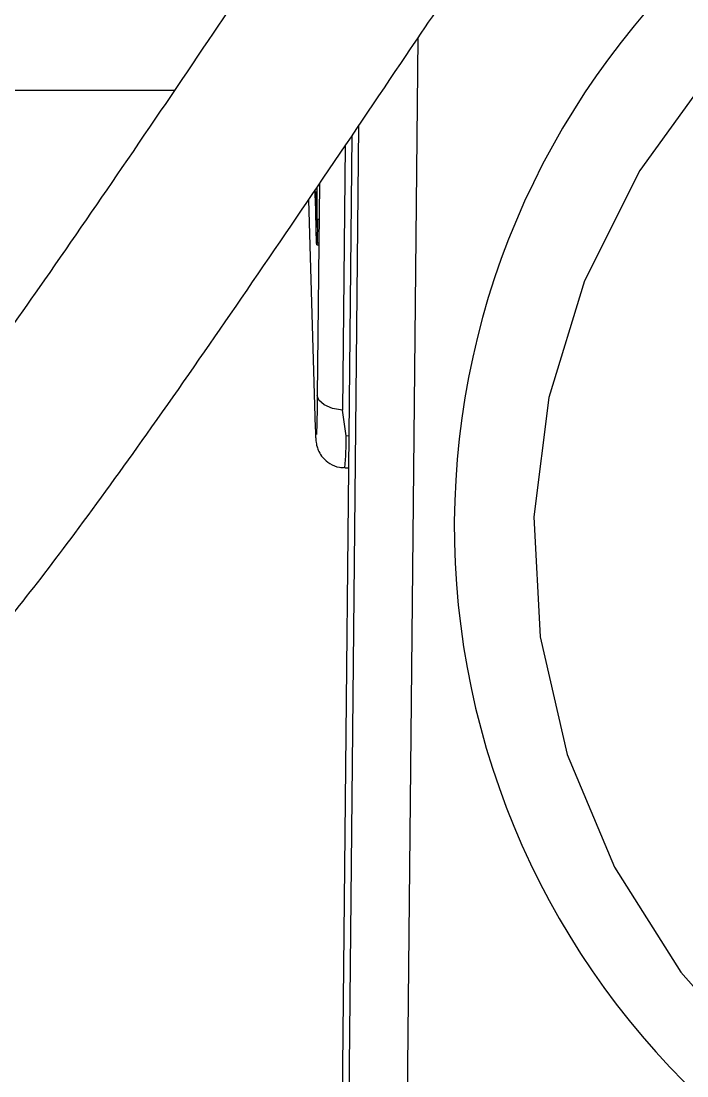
# Model space of a CAD drawing. Extents: x 75 to 2075, y 25 to 1460.
# Drawn here: x 581.92 to 598.47, y 664.86 to 691.07 of the extents above; entities that cross this region are included whole.
import ezdxf

# ---------------------------------------------------------------- set-up
doc = ezdxf.new("R2010")
doc.units = 0
doc.header["$LTSCALE"] = 5
doc.linetypes.add('SLD-KATı', pattern=[0])
doc.layers.get('0').update_dxf_attribs({"linetype": 'CONTINUOUS'})

msp = doc.modelspace()

# ---------------------------------------------------------------- linework, layer by layer
at = {"color": 8, "linetype": 'SLD-KATı'}
for p, q in [((591.783, 690.648), (591.501, 662.231)), ((590.305, 688.46), (590.034, 661.196)), ((589.977, 687.975), (589.912, 681.405)), ((589.328, 686.145), (589.289, 686.145)), ((589.322, 685.558), (589.277, 685.558)), ((590, 680.766), (590.069, 680.774))]:
    msp.add_line(p, q, dxfattribs=at)
at = {"color": 7, "linetype": 'SLD-KATı'}
for p, q in [((585.731, 689.349), (553.649, 689.349)), ((590.142, 688.22), (589.896, 663.338)), ((589.336, 687.027), (589.284, 681.766)), ((589.24, 686.483), (589.229, 686.868)), ((589.244, 686.842), (589.24, 686.483)), ((589.249, 686.336), (589.253, 686.775)), ((589.253, 686.775), (589.254, 686.757)), ((589.254, 686.757), (589.258, 686.399)), ((589.065, 686.628), (589.234, 680.954)), ((589.25, 686.483), (589.24, 686.483)), ((589.258, 686.399), (589.265, 686.047)), ((589.271, 685.516), (589.321, 685.516)), ((590, 680.766), (589.912, 681.405)), ((589.967, 679.974), (590.061, 679.974))]:
    msp.add_line(p, q, dxfattribs=at)
at = {"color": 8, "linetype": 'SLD-KATı', "flags": 128}
for points in [[(606.96, 695.715), (604.025, 694.126), (601.398, 692.173), (599.139, 689.901), (597.299, 687.363), (595.921, 684.616), (595.037, 681.723), (594.667, 678.752), (594.819, 675.77), (595.491, 672.847), (596.666, 670.049), (598.318, 667.44), (600.408, 665.082), (600.578, 664.919)], [(589.912, 681.405), (589.658, 681.448), (589.451, 681.534), (589.321, 681.651), (589.284, 681.766)]]:
    msp.add_lwpolyline(points, dxfattribs=at)
at = {"color": 8, "linetype": 'SLD-KATı'}
for centre, radius, start, end in [((612.222, 678.519), 19.533, 137.4101, 234.1096), ((583.03, 680.667), 6.971, 354.2874, 0.8062)]:
    msp.add_arc(centre, radius, start, end, dxfattribs=at)
at = {"color": 7, "linetype": 'SLD-KATı'}
for points, knots in [([(619.974, 710.383), (619.958, 711.669), (619.927, 714.028), (619.501, 716.775), (618.902, 718.693), (618.153, 720.087), (617.264, 721.071), (616.287, 721.694), (615.155, 722.075), (613.811, 722.137), (611.878, 721.678), (609.535, 720.283), (606.807, 717.865), (604.202, 715.054), (601.645, 711.957), (599.23, 708.816), (596.635, 705.273), (593.689, 701.085), (590.883, 696.974), (588.477, 693.412), (586.549, 690.552), (584.515, 687.548), (582.535, 684.673), (580.681, 682.055), (579.228, 680.097), (578.1, 678.659), (577.229, 677.615), (576.512, 676.84), (575.918, 676.295), (575.869, 676.244), (575.841, 676.213)], [0, 0, 0, 0, 0.038446, 0.070583, 0.097966, 0.121189, 0.145812, 0.165835, 0.182548, 0.206895, 0.237007, 0.301104, 0.359457, 0.421623, 0.477828, 0.527711, 0.577052, 0.639887, 0.70471, 0.736266, 0.768913, 0.803621, 0.83528, 0.859984, 0.886701, 0.903105, 0.922534, 0.945296, 0.967736, 1, 1, 1, 1]), ([(573.086, 674.942), (573.146, 674.553), (573.248, 673.888), (573.696, 673.1), (574.015, 672.672), (574.921, 672.034), (575.662, 671.87), (576.882, 671.918), (578.089, 672.55), (579.18, 673.464), (580.441, 674.781), (581.767, 676.377), (583.307, 678.385), (585.145, 680.928), (587.203, 683.887), (589.365, 687.063), (591.806, 690.682), (594.374, 694.489), (596.921, 698.212), (599.478, 701.873), (602.078, 705.475), (604.574, 708.751), (606.827, 711.512), (608.876, 713.821), (610.686, 715.595), (612.082, 716.744), (613.15, 717.429), (613.872, 717.759), (614.355, 717.806), (614.375, 717.799), (614.47, 717.77), (614.648, 717.596), (614.96, 717.049), (615.312, 715.942), (615.562, 714.278), (615.685, 712.339), (615.687, 711.092), (615.689, 710.426)], [0, 0, 0, 0, 0.036264, 0.061957, 0.078959, 0.089679, 0.10614, 0.123885, 0.156976, 0.186056, 0.21064, 0.232076, 0.253519, 0.277854, 0.306134, 0.33687, 0.369958, 0.416405, 0.460545, 0.499893, 0.552941, 0.605887, 0.645859, 0.690682, 0.736196, 0.767267, 0.795652, 0.822675, 0.847597, 0.86116, 0.876852, 0.895874, 0.914145, 0.936651, 0.964426, 0.981022, 1, 1, 1, 1]), ([(589.282, 686.39), (589.283, 686.442), (589.283, 686.536), (589.284, 686.681), (589.284, 686.816), (589.284, 686.897), (589.283, 686.938)], [0, 0, 0, 0, 0.304804, 0.556104, 0.78079, 1, 1, 1, 1]), ([(589.261, 685.693), (589.259, 685.786), (589.254, 685.963), (589.251, 686.216), (589.249, 686.336)], [0, 0, 0, 0, 0.526723, 1, 1, 1, 1]), ([(589.274, 685.978), (589.276, 686.022), (589.279, 686.118), (589.281, 686.296), (589.282, 686.39)], [0, 0, 0, 0, 0.466118, 1, 1, 1, 1]), ([(589.265, 686.047), (589.266, 686.008), (589.269, 685.948), (589.272, 685.94), (589.274, 685.965), (589.274, 685.978)], [0, 0, 0, 0, 0.497116, 0.747428, 1, 1, 1, 1]), ([(589.289, 686.145), (589.288, 686.008), (589.285, 685.746), (589.28, 685.619), (589.277, 685.558)], [0, 0, 0, 0, 0.519926, 1, 1, 1, 1]), ([(589.277, 685.558), (589.276, 685.541), (589.273, 685.506), (589.268, 685.517), (589.264, 685.622), (589.261, 685.693)], [0, 0, 0, 0, 0.23092, 0.47197, 1, 1, 1, 1]), ([(589.284, 681.766), (589.283, 681.628), (589.278, 681.275), (589.271, 680.96), (589.263, 680.803), (589.263, 680.799), (589.263, 680.797)], [0, 0, 0, 0, 0.2715016, 0.6946244, 0.9009542, 1, 1, 1, 1]), ([(589.234, 680.954), (589.237, 680.875), (589.241, 680.752), (589.248, 680.658), (589.256, 680.585), (589.277, 680.488), (589.324, 680.362), (589.424, 680.207), (589.596, 680.064), (589.792, 679.977), (589.921, 679.983), (589.966, 679.985)], [0, 0, 0, 0, 0.255104, 0.39778, 0.482073, 0.529751, 0.598503, 0.689728, 0.807072, 0.932923, 1, 1, 1, 1])]:
    msp.add_open_spline(points, degree=3, knots=knots, dxfattribs=at)

doc.saveas('drawing.dxf')
